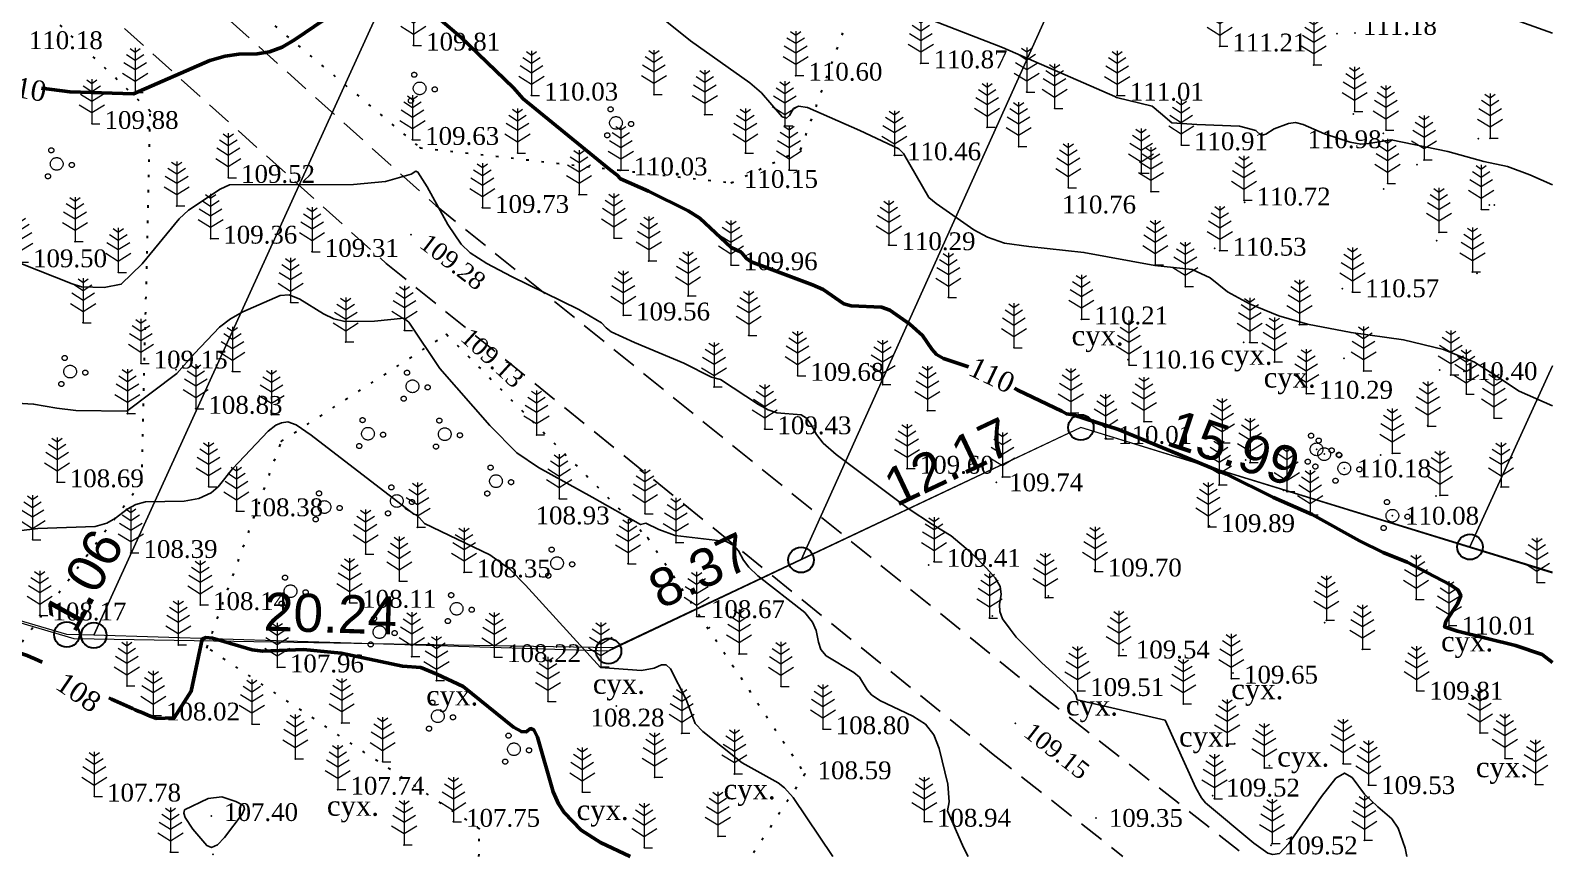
# Model space of a CAD drawing. Header units: millimetres. Extents: x 5405363 to 5405479, y 5524806 to 5524925.
# Drawn here: x 5405419.4 to 5405479.2, y 5524805.7 to 5524838.2 of the extents above; entities that cross this region are included whole.
import ezdxf
from ezdxf.enums import TextEntityAlignment as Align

# ---------------------------------------------------------------- set-up
doc = ezdxf.new("R2010")
doc.units = ezdxf.units.MM
for name, pattern in [('DASHEDX2', [1.5, 1, -0.5]), ('HIDDEN', [0.5, 0, -0.5]), ('суцільна', [50, 50, 0])]:
    doc.linetypes.add(name, pattern=pattern)
for name, color, linetype in [('вис_1_1', 170, 'Continuous'), ('горизонт_1', 12, 'Continuous'), ('горизонтали', 42, 'Continuous'), ('дороги', 7, 'Continuous'), ('Ділянки_Межі', 10, 'Continuous'), ('надписи', 7, 'Continuous'), ('отметки', 7, 'Continuous'), ('промеры', 185, 'Continuous'), ('Растительность', 7, 'Continuous')]:
    doc.layers.add(name, color=color, linetype=linetype)
for name, color, linetype, lineweight in [('Контур', 7, 'HIDDEN', 30), ('ограждение', 7, 'ZABOR', 20), ('ТОЧКИ', 7, 'Continuous', 30), ('усл. знак', 7, 'суцільна', 20)]:
    doc.layers.add(name, color=color, linetype=linetype, lineweight=lineweight)
doc.styles.get("Standard").update_dxf_attribs({"font": 'arial.ttf'})
doc.styles.add('times', font='times.ttf')
doc.linetypes.add('ZABOR', pattern='A,1,-0.1,[132,ltypeshp.shx,S=0.25,R=0,X=-0.1,Y=0],-0.4,1', length=2.5)
doc.linetypes.add('ЗаборДерПр', pattern='A,1,[130,ltypeshp.shx,S=0.25,R=0,X=0,Y=-0.25],1.5', length=2.5)

# ---------------------------------------------------------------- blocks, each defined once
blk = doc.blocks.new('A$C51FE15A3')
at = {"layer": 'Растительность', "color": 94, "lineweight": 0}
for points in [[(-0.343, 1.489), (0, 1.267), (0.343, 1.489)], [(-0.201, 1.726), (0, 1.584), (0.201, 1.726)], [(0, 1.75), (0, 0), (0.319, 0)], [(-0.493, 0.753), (0, 0.444), (0.493, 0.753)], [(-0.447, 1.172), (0, 0.895), (0.447, 1.172)]]:
    blk.add_lwpolyline(points, dxfattribs=at)
blk = doc.blocks.new('A$C72385B22')
at = {"layer": 'усл. знак'}
for centre, radius in [((-0.02, 1.49), 0.25), ((0, 0), 0.625), ((-1.29, -0.64), 0.25), ((1.28, -0.76), 0.25)]:
    blk.add_circle(centre, radius, dxfattribs=at)

msp = doc.modelspace()

# ---------------------------------------------------------------- linework, layer by layer
at = {"layer": 'вис_1_1', "color": 7}
for p in [(5405471.46, 5524838.09, 111.26), (5405471.4, 5524834.9, 111.08), (5405472.57, 5524834.14, 111.01), (5405476.31, 5524833.93, 111.04), (5405473.9, 5524832.91, 110.96), (5405472.59, 5524831.95, 110.89), (5405467.13, 5524831.43, 110.76), (5405476.74, 5524831.32, 110.94), (5405465.95, 5524829.62, 110.57), (5405474.67, 5524829.92, 110.78), (5405476.25, 5524828.64, 110.73), (5405470.96, 5524828.03, 110.6), (5405467.09, 5524825.92, 110.43), (5405462.54, 5524825.25, 110.16), (5405471.03, 5524825.3, 110.44), (5405474.79, 5524824.84, 110.44), (5405475.83, 5524823.89, 110.43), (5405460.29, 5524823.12, 110), (5405476.92, 5524822.95, 110.43), (5405461.68, 5524822.15, 109.97), (5405474.32, 5524822.66, 110.3), (5405469.95, 5524821.72, 110.22), (5405467.16, 5524821.3, 110.05), (5405470.25, 5524821.53, 110.16), (5405471.04, 5524820.97, 110.18), (5405472.47, 5524821.5, 110.21), (5405457.37, 5524820.42, 109.74), (5405468.64, 5524820.11, 110.04), (5405474.64, 5524819.88, 110.18), (5405477.2, 5524820.24, 110.23), (5405469.57, 5524819.24, 110), (5405465.74, 5524818.71, 109.84), (5405472.93, 5524819.11, 110.08), (5405454.71, 5524817.17, 109.49), (5405461.23, 5524816.97, 109.65), (5405478.61, 5524816.49, 110.1), (5405459.41, 5524815.95, 109.55), (5405473.86, 5524815.82, 109.93), (5405457.21, 5524815.17, 109.5), (5405470.27, 5524814.91, 109.82), (5405475.15, 5524814.79, 110.01), (5405462.35, 5524813.85, 109.54), (5405471.75, 5524813.86, 109.84), (5405466.67, 5524812.93, 109.6), (5405473.88, 5524812.23, 109.81), (5405476.37, 5524810.57, 109.72), (5405466.73, 5524810.15, 109.58), (5405468.1, 5524809.29, 109.58), (5405470.99, 5524809.36, 109.5), (5405477.35, 5524809.57, 109.74), (5405471.99, 5524808.52, 109.53), (5405478.55, 5524808.55, 109.76), (5405465.87, 5524808.1, 109.52), (5405461.29, 5524807.23, 109.35), (5405461.29, 5524807.23, 109.35), (5405468.16, 5524806.15, 109.52), (5405471.83, 5524806.35, 109.43)]:
    msp.add_point(p, dxfattribs=at)
at = {"layer": 'горизонт_1', "color": 32}
for points in [[(5405463.485, 5524835.204, 111), (5405463.822, 5524834.94, 111), (5405464.27, 5524834.55, 111), (5405465.24, 5524834.49, 111), (5405466.92, 5524834.43, 111), (5405467.56, 5524834.26, 111), (5405467.78, 5524834.06, 111), (5405467.96, 5524834.11, 111), (5405468.29, 5524834.32, 111), (5405468.85, 5524834.53, 111), (5405469.12, 5524834.57, 111), (5405469.43, 5524834.49, 111), (5405470.26, 5524834.12, 111), (5405471.27, 5524833.8, 111), (5405471.69, 5524833.71, 111), (5405472, 5524833.74, 111), (5405472.88, 5524833.89, 111), (5405475.11, 5524833.43, 111), (5405476.53, 5524833.04, 111), (5405477.46, 5524832.84, 111), (5405478.33, 5524832.51, 111), (5405479.225, 5524832.122, 111)], [(5405463.597, 5524828.952, 110.5), (5405465.06, 5524828.79, 110.5), (5405465.77, 5524828.46, 110.5), (5405466.45, 5524827.91, 110.5), (5405467.31, 5524827.44, 110.5), (5405468.47, 5524826.97, 110.5), (5405469.59, 5524826.64, 110.5), (5405471.31, 5524826.31, 110.5), (5405473.37, 5524826.02, 110.5), (5405474.94, 5524825.65, 110.5), (5405476.16, 5524825.15, 110.5), (5405477.06, 5524824.57, 110.5), (5405477.91, 5524824, 110.5), (5405479.225, 5524823.43, 110.5)], [(5405455.449, 5524807.511, 109), (5405456.08, 5524806.07, 109), (5405456.265, 5524805.711, 109)]]:
    msp.add_polyline3d(points, dxfattribs=at)
at = {"layer": 'горизонтали', "color": 32}
for points in [[(5405472.764, 5524840.094, 111.5), (5405473.8, 5524839.81, 111.5), (5405476.07, 5524839.21, 111.5), (5405479.225, 5524838.086, 111.5)], [(5405444.097, 5524838.782, 110.5), (5405445.347, 5524837.782, 110.5), (5405447.677, 5524836.122, 110.5), (5405448.137, 5524835.732, 110.5), (5405448.957, 5524834.792, 110.5), (5405449.117, 5524834.742, 110.5), (5405449.237, 5524834.842, 110.5), (5405449.397, 5524835.112, 110.5), (5405449.587, 5524835.212, 110.5), (5405449.947, 5524835.152, 110.5), (5405451.997, 5524834.252, 110.5), (5405453.537, 5524833.532, 110.5), (5405453.717, 5524833.352, 110.5), (5405454.717, 5524831.622, 110.5), (5405454.997, 5524831.382, 110.5), (5405456.477, 5524830.352, 110.5), (5405457.017, 5524830.062, 110.5), (5405457.687, 5524829.822, 110.5), (5405458.647, 5524829.692, 110.5), (5405460.807, 5524829.462, 110.5), (5405463.597, 5524828.952, 110.5)], [(5405454.707, 5524838.642, 111), (5405457.607, 5524837.522, 111), (5405462.027, 5524835.592, 111), (5405462.087, 5524835.552, 111), (5405463.485, 5524835.204, 111)], [(5405419.027, 5524829.022, 109.5), (5405421.047, 5524828.222, 109.5), (5405421.417, 5524828.112, 109.5), (5405422.307, 5524828.082, 109.5), (5405422.977, 5524828.212, 109.5), (5405423.807, 5524829.012, 109.5), (5405425.257, 5524830.782, 109.5), (5405425.617, 5524831.122, 109.5), (5405426.867, 5524831.942, 109.5), (5405427.227, 5524832.112, 109.5), (5405432.107, 5524832.132, 109.5), (5405433.357, 5524832.252, 109.5), (5405434.377, 5524832.532, 109.5), (5405434.557, 5524832.652, 109.5), (5405434.637, 5524832.612, 109.5), (5405434.997, 5524832.042, 109.5), (5405435.817, 5524830.552, 109.5), (5405436.337, 5524829.782, 109.5), (5405436.687, 5524829.442, 109.5), (5405437.347, 5524829.022, 109.5), (5405438.317, 5524828.512, 109.5), (5405440.957, 5524827.222, 109.5), (5405441.857, 5524826.692, 109.5), (5405442.037, 5524826.492, 109.5), (5405442.237, 5524826.342, 109.5), (5405443.147, 5524825.922, 109.5), (5405445.087, 5524825.102, 109.5), (5405446.177, 5524824.552, 109.5), (5405446.527, 5524824.462, 109.5), (5405448.017, 5524823.482, 109.5), (5405448.407, 5524823.272, 109.5), (5405448.737, 5524823.152, 109.5), (5405449.697, 5524823.072, 109.5), (5405449.907, 5524822.942, 109.5), (5405450.077, 5524822.712, 109.5), (5405450.297, 5524822.302, 109.5), (5405450.567, 5524821.962, 109.5), (5405451.067, 5524821.512, 109.5), (5405453.897, 5524819.392, 109.5), (5405454.857, 5524818.762, 109.5), (5405455.597, 5524818.322, 109.5), (5405456.347, 5524817.672, 109.5), (5405456.987, 5524817.052, 109.5), (5405457.327, 5524816.662, 109.5), (5405457.517, 5524816.322, 109.5), (5405457.557, 5524816.022, 109.5), (5405457.497, 5524815.622, 109.5), (5405457.507, 5524815.342, 109.5), (5405457.607, 5524815.062, 109.5), (5405457.912, 5524814.656, 109.5)], [(5405455.449, 5524807.511, 109), (5405455.449, 5524807.511, 109), (5405455.507, 5524807.862, 109), (5405455.457, 5524808.552, 109), (5405455.127, 5524809.962, 109), (5405454.917, 5524810.502, 109), (5405454.577, 5524810.922, 109), (5405454.087, 5524811.232, 109), (5405452.787, 5524811.852, 109), (5405452.457, 5524812.072, 109), (5405452.287, 5524812.272, 109), (5405451.987, 5524812.762, 109), (5405451.767, 5524812.952, 109), (5405450.677, 5524813.602, 109), (5405450.477, 5524813.852, 109), (5405450.377, 5524814.142, 109), (5405450.287, 5524814.602, 109), (5405450.147, 5524814.932, 109), (5405449.837, 5524815.302, 109), (5405447.997, 5524816.752, 109), (5405447.647, 5524817.082, 109), (5405447.437, 5524817.362, 109), (5405447.237, 5524817.732, 109), (5405447.047, 5524817.942, 109), (5405446.747, 5524818.092, 109), (5405444.747, 5524818.332, 109), (5405444.107, 5524818.572, 109), (5405443.597, 5524818.812, 109), (5405443.387, 5524818.762, 109), (5405441.487, 5524819.842, 109), (5405439.377, 5524821.002, 109), (5405438.527, 5524821.582, 109), (5405437.457, 5524822.662, 109), (5405435.497, 5524824.902, 109), (5405434.277, 5524826.722, 109), (5405434.087, 5524826.872, 109), (5405432.937, 5524826.752, 109), (5405431.767, 5524826.742, 109), (5405431.337, 5524826.852, 109), (5405430.927, 5524827.052, 109), (5405429.997, 5524827.622, 109), (5405429.577, 5524827.792, 109), (5405429.227, 5524827.772, 109), (5405427.757, 5524827.122, 109), (5405427.277, 5524826.852, 109), (5405426.837, 5524826.522, 109), (5405425.857, 5524825.482, 109), (5405425.167, 5524824.702, 109), (5405423.197, 5524823.222, 109), (5405421.197, 5524823.252, 109), (5405420.447, 5524823.342, 109), (5405419.537, 5524823.502, 109), (5405415.387, 5524823.742, 109)], [(5405418.307, 5524818.432, 108.5), (5405419.697, 5524818.612, 108.5), (5405421.957, 5524818.692, 108.5), (5405422.407, 5524818.812, 108.5), (5405422.757, 5524819.012, 108.5), (5405423.217, 5524819.362, 108.5), (5405423.547, 5524819.552, 108.5), (5405423.927, 5524819.662, 108.5), (5405425.447, 5524819.682, 108.5), (5405426.027, 5524819.792, 108.5), (5405426.517, 5524820.012, 108.5), (5405426.787, 5524820.252, 108.5), (5405427.357, 5524820.952, 108.5), (5405428.757, 5524822.432, 108.5), (5405429.057, 5524822.672, 108.5), (5405429.277, 5524822.762, 108.5), (5405429.527, 5524822.802, 108.5), (5405429.847, 5524822.682, 108.5), (5405430.447, 5524822.282, 108.5), (5405434.477, 5524819.172, 108.5), (5405434.597, 5524819.142, 108.5), (5405434.897, 5524818.802, 108.5), (5405437.457, 5524817.572, 108.5), (5405438.247, 5524817.012, 108.5), (5405438.867, 5524816.382, 108.5), (5405441.817, 5524813.142, 108.5), (5405443.417, 5524813.032, 108.5), (5405443.927, 5524813.122, 108.5), (5405444.207, 5524813.242, 108.5), (5405444.387, 5524813.242, 108.5), (5405444.567, 5524813.092, 108.5), (5405445.177, 5524811.892, 108.5), (5405445.527, 5524810.942, 108.5), (5405445.827, 5524810.622, 108.5), (5405447.377, 5524809.402, 108.5), (5405448.797, 5524808.612, 108.5), (5405449.047, 5524808.412, 108.5), (5405449.377, 5524808.032, 108.5), (5405450.941, 5524805.711, 108.5)], [(5405457.912, 5524814.656, 109.5), (5405458.147, 5524814.342, 109.5), (5405459.157, 5524813.332, 109.5), (5405460.407, 5524812.192, 109.5), (5405460.497, 5524812.072, 109.5), (5405460.547, 5524811.872, 109.5), (5405463.997, 5524811.072, 109.5), (5405465.207, 5524808.412, 109.5), (5405465.427, 5524808.022, 109.5), (5405465.587, 5524807.822, 109.5), (5405465.587, 5524807.822, 109.5), (5405465.587, 5524807.822, 109.5)], [(5405465.587, 5524807.822, 109.5), (5405467.48, 5524806.24, 109.5), (5405468.03, 5524805.85, 109.5), (5405468.23, 5524805.79, 109.5), (5405468.49, 5524805.83, 109.5), (5405468.86, 5524806.22, 109.5), (5405470.15, 5524808.07, 109.5), (5405470.71, 5524808.79, 109.5), (5405471.05, 5524808.99, 109.5), (5405471.35, 5524808.82, 109.5), (5405471.84, 5524808.17, 109.5), (5405472.36, 5524807.67, 109.5), (5405472.91, 5524807.19, 109.5), (5405473.16, 5524806.83, 109.5), (5405473.43, 5524806.04, 109.5), (5405473.503, 5524805.711, 109.5)]]:
    msp.add_polyline3d(points, dxfattribs=at)
at = {"layer": 'горизонтали', "color": 32, "lineweight": 50}
for points in [[(5405434.767, 5524839.252, 110), (5405436.317, 5524837.932, 110), (5405438.387, 5524835.932, 110), (5405438.777, 5524835.492, 110), (5405442.187, 5524832.712, 110), (5405442.467, 5524832.492, 110), (5405442.597, 5524832.352, 110), (5405443.697, 5524831.872, 110), (5405445.257, 5524831.102, 110), (5405445.717, 5524830.802, 110), (5405446.947, 5524829.652, 110), (5405447.337, 5524829.472, 110), (5405447.547, 5524829.222, 110), (5405447.727, 5524829.092, 110), (5405450.147, 5524828.192, 110), (5405450.567, 5524828.002, 110), (5405451.377, 5524827.442, 110), (5405451.657, 5524827.362, 110), (5405452.857, 5524827.312, 110), (5405453.187, 5524827.192, 110), (5405453.967, 5524826.642, 110), (5405454.467, 5524826.192, 110), (5405454.837, 5524825.652, 110), (5405455.017, 5524825.452, 110), (5405455.287, 5524825.292, 110), (5405456.271, 5524824.968, 110)], [(5405419.847, 5524835.922, 110), (5405420.957, 5524835.772, 110), (5405423.467, 5524835.692, 110), (5405426.457, 5524837.002, 110), (5405427.067, 5524837.182, 110), (5405427.597, 5524837.252, 110), (5405428.317, 5524837.272, 110), (5405428.807, 5524837.352, 110), (5405429.297, 5524837.532, 110), (5405429.787, 5524837.812, 110), (5405430.967, 5524838.612, 110)], [(5405458.082, 5524824.125, 110), (5405458.217, 5524824.052, 110), (5405459.947, 5524823.222, 110), (5405460.127, 5524823.111, 110)], [(5405460.127, 5524823.111, 110), (5405460.39, 5524823.07, 110), (5405462.17, 5524822.5, 110), (5405466.41, 5524820.75, 110), (5405468.26, 5524819.82, 110), (5405469.78, 5524819.16, 110), (5405471.64, 5524818.12, 110), (5405472.57, 5524817.66, 110), (5405473.51, 5524817.28, 110), (5405474.59, 5524816.72, 110), (5405475.21, 5524816.39, 110), (5405475.52, 5524816.18, 110), (5405475.62, 5524815.96, 110), (5405475.49, 5524815.64, 110), (5405475.03, 5524814.95, 110), (5405474.98, 5524814.74, 110), (5405475.49, 5524814.57, 110), (5405477.77, 5524814.01, 110), (5405478.82, 5524813.65, 110), (5405479.225, 5524813.343, 110)], [(5405424.351, 5524811.141, 108), (5405425.055, 5524811.159, 108), (5405425.728, 5524812.213, 108), (5405426.157, 5524814.262, 108), (5405426.297, 5524814.322, 108), (5405426.567, 5524814.292, 108), (5405428.127, 5524813.842, 108), (5405428.537, 5524813.782, 108), (5405430.137, 5524813.852, 108), (5405431.617, 5524813.702, 108), (5405434.037, 5524813.202, 108), (5405434.747, 5524813.142, 108), (5405435.377, 5524812.882, 108), (5405436.417, 5524812.402, 108), (5405438.397, 5524810.792, 108), (5405438.707, 5524810.622, 108), (5405438.887, 5524810.612, 108), (5405439.067, 5524810.742, 108), (5405439.187, 5524810.692, 108), (5405439.337, 5524810.402, 108), (5405439.947, 5524808.262, 108), (5405440.157, 5524807.782, 108), (5405440.387, 5524807.442, 108), (5405441.047, 5524806.752, 108), (5405441.817, 5524806.262, 108), (5405442.972, 5524805.711, 108)]]:
    msp.add_polyline3d(points, dxfattribs=at)
at = {"layer": 'горизонтали', "color": 32}
msp.add_polyline3d([(5405426.397, 5524807.992, 107.5), (5405426.927, 5524808.062, 107.5), (5405427.487, 5524807.882, 107.5), (5405427.777, 5524807.712, 107.5), (5405427.817, 5524807.592, 107.5), (5405427.727, 5524807.372, 107.5), (5405427.037, 5524806.462, 107.5), (5405426.757, 5524806.172, 107.5), (5405426.527, 5524806.072, 107.5), (5405426.337, 5524806.152, 107.5), (5405425.787, 5524806.792, 107.5), (5405425.497, 5524807.242, 107.5), (5405425.437, 5524807.412, 107.5), (5405425.467, 5524807.542, 107.5), (5405426.397, 5524807.992, 107.5)], close=True, dxfattribs=at)
at = {"layer": 'горизонтали', "color": 32, "lineweight": 50}
msp.add_open_spline([(5405410.913, 5524815.286), (5405412.322, 5524814.766), (5405414.822, 5524813.844), (5405418.027, 5524814.141), (5405419.481, 5524813.543), (5405419.874, 5524813.35)], degree=3, knots=[0, 0, 0, 0, 4.464504, 7.924163, 9.237281, 9.237281, 9.237281, 9.237281], dxfattribs=at)
msp.add_open_spline([(5405422.485, 5524811.949), (5405423.101, 5524811.657), (5405423.727, 5524811.397), (5405424.354, 5524811.138)], degree=3, dxfattribs=at)
at = {"layer": 'дороги', "color": 7, "linetype": 'DASHEDX2', "elevation": 111.172}
for points in [[(5405383.804, 5524874.666), (5405402.423, 5524859.231), (5405416.105, 5524848.587), (5405435.343, 5524831.304), (5405459.049, 5524812.123), (5405467.191, 5524805.711)], [(5405381.89, 5524872.356), (5405400.545, 5524856.891), (5405414.179, 5524846.285), (5405433.395, 5524829.02), (5405457.177, 5524809.779), (5405462.342, 5524805.711)]]:
    msp.add_lwpolyline(points, dxfattribs=at)
at = {"layer": 'Ділянки_Межі', "lineweight": 0}
for points in [[(5405398.65, 5524820.978), (5405426.773, 5524883.037), (5405448.794, 5524873.396), (5405421.901, 5524814.408), (5405420.84, 5524814.44)], [(5405421.901, 5524814.408), (5405448.794, 5524873.396), (5405470.648, 5524863.828), (5405449.693, 5524817.372), (5405442.13, 5524813.79)]]:
    msp.add_lwpolyline(points, close=True, dxfattribs=at)
for points in [[(5405449.693, 5524817.372), (5405470.648, 5524863.828), (5405479.225, 5524860.073)], [(5405479.225, 5524825.003), (5405475.979, 5524817.883), (5405460.69, 5524822.58), (5405449.693, 5524817.372)], [(5405475.979, 5524817.883), (5405479.225, 5524825.003)], [(5405479.225, 5524816.886), (5405475.979, 5524817.883)]]:
    msp.add_lwpolyline(points, dxfattribs=at)
at = {"layer": 'Контур', "color": 7, "linetype": 'HIDDEN'}
for points, elevation in [([(5405413.902, 5524869.315), (5405413.659, 5524857.43), (5405424.125, 5524847.693), (5405422.583, 5524843.766), (5405434.72, 5524833.576), (5405446.951, 5524832.197), (5405449.673, 5524833.49)], 111.426), ([(5405417.998, 5524812.717), (5405423.786, 5524820.419), (5405424.121, 5524835.004), (5405408.573, 5524849.882), (5405402.276, 5524840.925), (5405409.749, 5524834.287), (5405402.862, 5524827.195), (5405396.074, 5524821.79)], 107.865), ([(5405449.673, 5524833.49), (5405451.778, 5524839.318)], 110.314), ([(5405437.054, 5524806.806), (5405437.054, 5524806.806), (5405426.345, 5524813.922), (5405429.276, 5524822.039), (5405435.758, 5524826.244), (5405443.67, 5524818.244), (5405449.843, 5524808.951)], 107.598), ([(5405449.843, 5524808.951), (5405447.727, 5524805.711)], 107.598), ([(5405449.843, 5524808.951), (5405449.843, 5524808.951), (5405449.843, 5524808.951)], 108.588), ([(5405437.036, 5524805.711), (5405437.054, 5524806.806)], 107.598)]:
    msp.add_lwpolyline(points, dxfattribs=dict(at, elevation=elevation))
at = {"layer": 'ограждение', "color": 7, "linetype": 'ЗаборДерПр', "elevation": 107.24}
msp.add_lwpolyline([(5405479.225, 5524816.847), (5405460.69, 5524822.58), (5405442.321, 5524813.921), (5405421.126, 5524814.275), (5405398.618, 5524820.908), (5405395.605, 5524821.796), (5405376.96, 5524838.77), (5405397.231, 5524876.754), (5405411.407, 5524903.317), (5405417.815, 5524915.325), (5405423.158, 5524925.33)], dxfattribs=at)
at = {"layer": 'отметки', "color": 7}
for p in [(5405470.76, 5524838.054, 111.175), (5405434.46, 5524837.597, 109.811), (5405466.145, 5524837.563, 111.211), (5405454.4, 5524836.899, 110.866), (5405469.839, 5524836.832, 111.085), (5405449.483, 5524836.414, 110.604), (5405423.526, 5524835.752, 110.008), (5405439.099, 5524835.632, 110.032), (5405443.912, 5524835.668, 110.27), (5405458.563, 5524835.761, 110.893), (5405462.114, 5524835.63, 111.006), (5405424.121, 5524835.004, 109.789), (5405445.912, 5524834.881, 110.331), (5405459.657, 5524835.122, 110.88), (5405471.447, 5524835.001, 111.044), (5405421.824, 5524834.516, 109.88), (5405449.054, 5524834.442, 110.492), (5405457.005, 5524834.379, 110.82), (5405472.674, 5524834.272, 110.977), (5405434.423, 5524833.889, 109.625), (5405434.72, 5524833.576, 109.572), (5405458.243, 5524833.623, 110.831), (5405464.633, 5524833.678, 110.913), (5405476.77, 5524833.952, 110.968), (5405438.552, 5524833.366, 109.832), (5405447.505, 5524833.366, 110.209), (5405449.673, 5524833.49, 110.314), (5405453.36, 5524833.283, 110.465), (5405474.175, 5524833.096, 110.945), (5405427.187, 5524832.395, 109.52), (5405442.611, 5524832.69, 110.026), (5405449.22, 5524832.695, 110.211), (5405463.056, 5524832.581, 110.685), (5405440.968, 5524831.735, 109.816), (5405446.951, 5524832.197, 110.155), (5405460.195, 5524832.001, 110.764), (5405463.444, 5524831.852, 110.678), (5405472.74, 5524832.175, 110.754), (5405425.158, 5524831.288, 109.535), (5405437.17, 5524831.215, 109.729), (5405467.095, 5524831.509, 110.722), (5405476.42, 5524831.152, 110.761), (5405476.94, 5524831.329, 110.775), (5405426.49, 5524830.008, 109.361), (5405434.369, 5524830.162, 109.284), (5405442.339, 5524830.023, 109.828), (5405474.758, 5524830.252, 110.769), (5405421.162, 5524829.889, 109.663), (5405430.478, 5524829.487, 109.314), (5405453.141, 5524829.751, 110.286), (5405466.149, 5524829.534, 110.533), (5405443.711, 5524829.127, 109.773), (5405446.938, 5524828.963, 109.961), (5405463.615, 5524828.975, 110.502), (5405422.864, 5524828.677, 109.554), (5405476.078, 5524828.693, 110.69), (5405445.251, 5524827.748, 109.81), (5405455.482, 5524827.695, 110.255), (5405464.794, 5524828.119, 110.514), (5405471.363, 5524827.899, 110.566), (5405429.632, 5524827.497, 108.947), (5405442.709, 5524826.988, 109.565), (5405421.481, 5524826.694, 109.375), (5405434.109, 5524826.396, 108.955), (5405460.709, 5524826.833, 110.21), (5405469.28, 5524826.627, 110.403), (5405431.8, 5524825.94, 108.916), (5405435.758, 5524826.244, 109.125), (5405447.636, 5524826.198, 109.681), (5405467.326, 5524825.923, 110.409), (5405458.057, 5524825.711, 110.126), (5405468.296, 5524825.155, 110.4), (5405423.753, 5524825.098, 109.151), (5405425.136, 5524824.851, 109.015), (5405427.348, 5524824.784, 108.779), (5405449.558, 5524824.613, 109.678), (5405462.575, 5524825.034, 110.185), (5405471.799, 5524824.805, 110.303), (5405475.226, 5524824.644, 110.396), (5405475.75, 5524824.788, 110.399), (5405446.273, 5524824.173, 109.465), (5405452.896, 5524824.264, 109.631), (5405469.547, 5524823.91, 110.295), (5405423.221, 5524823.126, 108.991), (5405425.906, 5524823.316, 108.834), (5405428.882, 5524823.087, 108.553), (5405454.658, 5524823.245, 109.776), (5405460.294, 5524823.154, 110.007), (5405463.168, 5524822.811, 110.201), (5405439.298, 5524822.285, 109.123), (5405448.266, 5524822.515, 109.431), (5405474.33, 5524822.63, 110.212), (5405429.276, 5524822.039, 108.395), (5405461.653, 5524822.136, 110.007), (5405466.237, 5524821.971, 110.082), (5405472.928, 5524821.569, 110.232), (5405453.857, 5524820.962, 109.602), (5405467.339, 5524821.199, 110.106), (5405420.458, 5524820.43, 108.693), (5405423.786, 5524820.419, 108.538), (5405457.606, 5524820.637, 109.706), (5405426.412, 5524820.246, 108.533), (5405440.188, 5524819.776, 108.928), (5405466.118, 5524820.32, 110.106), (5405468.784, 5524820.056, 110.016), (5405474.801, 5524819.912, 110.19), (5405427.504, 5524819.291, 108.378), (5405443.56, 5524819.19, 109.043), (5405434.62, 5524818.66, 108.469), (5405465.697, 5524818.667, 109.894), (5405469.699, 5524819.146, 110.037), (5405419.494, 5524818.165, 108.451), (5405443.67, 5524818.244, 108.925), (5405444.773, 5524818.057, 108.978), (5405423.355, 5524817.651, 108.389), (5405432.582, 5524817.6, 108.248), (5405436.45, 5524816.889, 108.352), (5405442.893, 5524817.219, 108.86), (5405454.919, 5524817.301, 109.413), (5405461.247, 5524816.923, 109.695), (5405433.903, 5524816.539, 108.27), (5405426.086, 5524815.601, 108.138), (5405431.949, 5524815.691, 108.108), (5405459.291, 5524815.891, 109.554), (5405419.775, 5524815.194, 108.167), (5405445.591, 5524815.153, 108.839), (5405457.098, 5524815.085, 109.49), (5405470.337, 5524815.003, 109.891), (5405446.088, 5524814.712, 108.669), (5405425.22, 5524814.03, 108.107), (5405426.345, 5524813.922, 107.942), (5405434.398, 5524813.57, 108.025), (5405437.639, 5524813.554, 108.216), (5405447.257, 5524813.676, 108.741), (5405462.179, 5524813.615, 109.481), (5405429.109, 5524813.152, 107.957), (5405435.366, 5524812.629, 107.969), (5405441.828, 5524813.168, 108.505), (5405466.6, 5524812.711, 109.65), (5405423.2, 5524812.417, 108.074), (5405448.902, 5524812.399, 108.856), (5405460.558, 5524812.224, 109.514), (5405439.749, 5524811.807, 108.095), (5405442.435, 5524811.634, 108.285), (5405464.715, 5524811.713, 109.533), (5405424.238, 5524811.261, 108.015), (5405428.112, 5524810.916, 107.856), (5405431.642, 5524810.965, 107.852), (5405458.113, 5524810.951, 109.145), (5405445.002, 5524810.556, 108.44), (5405450.555, 5524810.721, 108.801), (5405466.437, 5524810.141, 109.539), (5405429.819, 5524809.55, 107.76), (5405433.251, 5524809.44, 107.722), (5405467.897, 5524809.196, 109.569), (5405443.939, 5524808.831, 108.324), (5405447.076, 5524808.962, 108.446), (5405449.843, 5524808.951, 108.588), (5405421.921, 5524808.074, 107.781), (5405431.487, 5524808.345, 107.743), (5405441.096, 5524808.245, 108.149), (5405465.94, 5524807.981, 109.519), (5405426.519, 5524807.31, 107.402), (5405436.031, 5524807.082, 107.753), (5405437.054, 5524806.806, 107.589), (5405454.534, 5524807.085, 108.942), (5405434.096, 5524806.17, 107.613), (5405443.531, 5524806.056, 108.06), (5405446.424, 5524806.512, 108.171), (5405468.202, 5524806.221, 109.494), (5405424.914, 5524805.889, 107.632), (5405426.588, 5524805.793, 107.506)]:
    msp.add_point(p, dxfattribs=at)
at = {"layer": 'ТОЧКИ'}
for centre in [(5405460.69, 5524822.58), (5405475.979, 5524817.883), (5405449.693, 5524817.372, 107.24), (5405420.84, 5524814.44), (5405421.901, 5524814.408), (5405442.13, 5524813.79)]:
    msp.add_circle(centre, 0.5, dxfattribs=at)

# ---------------------------------------------------------------- block references
at = {"layer": 'Растительность', "color": 7}
for p in [(5405434.46, 5524837.597, 109.811), (5405466.145, 5524837.563, 111.211), (5405454.4, 5524836.899, 110.866), (5405469.839, 5524836.832, 111.085), (5405449.483, 5524836.414, 110.604), (5405423.526, 5524835.752, 110.008), (5405439.099, 5524835.632, 110.032), (5405443.912, 5524835.668, 110.27), (5405458.563, 5524835.761, 110.893), (5405462.114, 5524835.63, 111.006), (5405445.912, 5524834.881, 110.331), (5405459.657, 5524835.122, 110.88), (5405471.447, 5524835.001, 111.044), (5405421.824, 5524834.516, 109.88), (5405449.054, 5524834.442, 110.492), (5405457.005, 5524834.379, 110.82), (5405472.674, 5524834.272, 110.977), (5405434.423, 5524833.889, 109.625), (5405458.243, 5524833.623, 110.831), (5405464.633, 5524833.678, 110.913), (5405476.77, 5524833.952, 110.968), (5405438.552, 5524833.366, 109.832), (5405447.505, 5524833.366, 110.209), (5405453.36, 5524833.283, 110.465), (5405474.175, 5524833.096, 110.945), (5405427.187, 5524832.395, 109.52), (5405442.611, 5524832.69, 110.026), (5405449.22, 5524832.695, 110.211), (5405463.056, 5524832.581, 110.685), (5405460.195, 5524832.001, 110.764), (5405463.444, 5524831.852, 110.678), (5405472.74, 5524832.175, 110.754), (5405425.158, 5524831.288, 109.535), (5405437.17, 5524831.215, 109.729), (5405440.968, 5524831.735, 109.816), (5405467.095, 5524831.509, 110.722), (5405476.42, 5524831.152, 110.761), (5405426.49, 5524830.008, 109.361), (5405442.339, 5524830.023, 109.828), (5405474.758, 5524830.252, 110.769), (5405421.162, 5524829.889, 109.663), (5405430.478, 5524829.487, 109.314), (5405453.141, 5524829.751, 110.286), (5405466.149, 5524829.534, 110.533), (5405419.012, 5524829.078, 109.504), (5405443.711, 5524829.127, 109.773), (5405446.938, 5524828.963, 109.961), (5405463.615, 5524828.975, 110.502), (5405422.864, 5524828.677, 109.554), (5405476.078, 5524828.693, 110.69), (5405445.251, 5524827.748, 109.81), (5405455.482, 5524827.695, 110.255), (5405464.794, 5524828.119, 110.514), (5405471.363, 5524827.899, 110.566), (5405429.632, 5524827.497, 108.947), (5405442.709, 5524826.988, 109.565), (5405421.481, 5524826.694, 109.375), (5405434.109, 5524826.396, 108.955), (5405460.709, 5524826.833, 110.21), (5405469.28, 5524826.627, 110.403), (5405431.8, 5524825.94, 108.916), (5405447.636, 5524826.198, 109.681), (5405467.326, 5524825.923, 110.409), (5405458.057, 5524825.711, 110.126), (5405423.753, 5524825.098, 109.151), (5405427.348, 5524824.784, 108.779), (5405449.558, 5524824.613, 109.678), (5405462.575, 5524825.034, 110.185), (5405468.296, 5524825.155, 110.4), (5405471.799, 5524824.805, 110.303), (5405475.226, 5524824.644, 110.396), (5405446.273, 5524824.173, 109.465), (5405452.896, 5524824.264, 109.631), (5405469.547, 5524823.91, 110.295), (5405475.83, 5524823.89, 109.43), (5405423.221, 5524823.126, 108.991), (5405425.906, 5524823.316, 108.834), (5405428.882, 5524823.087, 108.553), (5405454.658, 5524823.245, 109.776), (5405460.294, 5524823.154, 110.007), (5405463.168, 5524822.811, 110.201), (5405476.92, 5524822.95, 109.43), (5405439.298, 5524822.285, 109.123), (5405448.266, 5524822.515, 109.431), (5405474.33, 5524822.63, 110.212), (5405461.653, 5524822.136, 110.007), (5405466.237, 5524821.971, 110.082), (5405467.339, 5524821.199, 110.106), (5405472.928, 5524821.569, 110.232), (5405420.458, 5524820.43, 108.693), (5405453.857, 5524820.962, 109.602), (5405457.606, 5524820.637, 109.706), (5405426.412, 5524820.246, 108.533), (5405466.118, 5524820.32, 110.106), (5405468.784, 5524820.056, 110.016), (5405474.801, 5524819.912, 110.19), (5405477.2, 5524820.24, 109.23), (5405427.504, 5524819.291, 108.378), (5405440.188, 5524819.776, 108.928), (5405434.62, 5524818.66, 108.469), (5405443.56, 5524819.19, 109.043), (5405465.697, 5524818.667, 109.894), (5405469.699, 5524819.146, 110.037), (5405419.494, 5524818.165, 108.451), (5405444.773, 5524818.057, 108.978), (5405423.355, 5524817.651, 108.389), (5405432.582, 5524817.6, 108.248), (5405436.45, 5524816.889, 108.352), (5405442.893, 5524817.219, 108.86), (5405454.919, 5524817.301, 109.413), (5405461.247, 5524816.923, 109.695), (5405433.903, 5524816.539, 108.27), (5405478.61, 5524816.49, 109.1), (5405431.949, 5524815.691, 108.108), (5405459.291, 5524815.891, 109.554), (5405473.86, 5524815.82, 108.93), (5405419.775, 5524815.194, 108.167), (5405426.086, 5524815.601, 108.138), (5405445.591, 5524815.153, 108.839), (5405457.098, 5524815.085, 109.49), (5405470.337, 5524815.003, 109.891), (5405475.15, 5524814.79, 109.01), (5405425.22, 5524814.03, 108.107), (5405471.75, 5524813.86, 108.84), (5405434.398, 5524813.57, 108.025), (5405437.639, 5524813.554, 108.216), (5405447.257, 5524813.676, 108.741), (5405462.179, 5524813.615, 109.481), (5405429.109, 5524813.152, 107.957), (5405435.366, 5524812.629, 107.969), (5405441.828, 5524813.168, 108.505), (5405466.6, 5524812.711, 109.65), (5405423.2, 5524812.417, 108.074), (5405448.902, 5524812.399, 108.856), (5405460.558, 5524812.224, 109.514), (5405473.88, 5524812.23, 108.81), (5405439.749, 5524811.807, 108.095), (5405464.715, 5524811.713, 109.533), (5405424.238, 5524811.261, 108.015), (5405428.112, 5524810.916, 107.856), (5405431.642, 5524810.965, 107.852), (5405445.002, 5524810.556, 108.44), (5405450.555, 5524810.721, 108.801), (5405476.37, 5524810.57, 108.72), (5405466.437, 5524810.141, 109.539), (5405429.819, 5524809.55, 107.76), (5405433.251, 5524809.44, 107.722), (5405467.897, 5524809.196, 109.569), (5405470.99, 5524809.36, 108.5), (5405477.35, 5524809.57, 108.74), (5405443.939, 5524808.831, 108.324), (5405447.076, 5524808.962, 108.446), (5405471.99, 5524808.52, 108.53), (5405478.55, 5524808.55, 108.76), (5405421.921, 5524808.074, 107.781), (5405431.487, 5524808.345, 107.743), (5405441.096, 5524808.245, 108.149), (5405465.94, 5524807.981, 109.519), (5405436.031, 5524807.082, 107.753), (5405454.534, 5524807.085, 108.942), (5405434.096, 5524806.17, 107.613), (5405443.531, 5524806.056, 108.06), (5405446.424, 5524806.512, 108.171), (5405468.202, 5524806.221, 109.494), (5405471.83, 5524806.35, 108.43), (5405424.914, 5524805.889, 107.632)]:
    msp.add_blockref('A$C51FE15A3', p, dxfattribs=at)
at = {"layer": 'усл. знак', "color": 7, "linetype": 'суцільна', "lineweight": 13, "xscale": 0.3999999998750298, "yscale": 0.3999999998750298, "zscale": 0.3999999998750298, "rotation": 265.3647753868261}
for p in [(5405434.705, 5524835.909), (5405442.421, 5524834.552), (5405420.442, 5524832.94), (5405420.97, 5524824.775), (5405434.424, 5524824.197), (5405432.675, 5524822.333), (5405435.692, 5524822.315), (5405469.95, 5524821.72, 109.22), (5405470.25, 5524821.53, 109.16), (5405471.04, 5524820.97, 109.18), (5405437.705, 5524820.469), (5405430.965, 5524819.452), (5405433.807, 5524819.689, 108.5), (5405472.93, 5524819.11, 109.08), (5405440.105, 5524817.243), (5405429.63, 5524816.141), (5405436.158, 5524815.453), (5405433.126, 5524814.535), (5405435.419, 5524811.228), (5405438.411, 5524809.93)]:
    msp.add_blockref('A$C72385B22', p, dxfattribs=at)

# ---------------------------------------------------------------- texts
at = {"layer": 'вис_1_1', "color": 7, "style": 'times'}
for s, p in [('110.16', (5405463.04, 5524825.25, 110.16)), ('110.18', (5405471.54, 5524820.97, 110.18)), ('109.74', (5405457.87, 5524820.42, 109.74)), ('110.08', (5405473.43, 5524819.11, 110.08)), ('110.01', (5405475.65, 5524814.79, 110.01)), ('109.54', (5405462.85, 5524813.85, 109.54)), ('109.81', (5405474.38, 5524812.23, 109.81)), ('109.52', (5405466.39, 5524808.422, 109.52)), ('109.53', (5405472.49, 5524808.52, 109.53)), ('109.35', (5405461.79, 5524807.23, 109.35)), ('109.35', (5405461.79, 5524807.23, 109.35)), ('109.52', (5405468.66, 5524806.15, 109.52))]:
    msp.add_text(s, height=0.7, dxfattribs=at).set_placement(p, align=Align.MIDDLE_LEFT)
at = {"layer": 'горизонтали', "color": 32, "lineweight": 50, "style": 'times'}
for s, rotation, p in [('110', 350.05133, (5405418.308, 5524836.476, 181.067)), ('110', 334.42311, (5405456.548, 5524825.395, 110)), ('108', 325.68368, (5405420.781, 5524813.012, 181.067))]:
    msp.add_text(s, height=0.8, rotation=rotation, dxfattribs=at).set_placement(p, align=Align.TOP_LEFT)
at = {"layer": 'надписи', "color": 7, "style": 'times'}
for p in [(5405460.323, 5524826.602, 111.861), (5405466.174, 5524825.842, 111.861), (5405467.873, 5524824.947, 111.861), (5405474.842, 5524814.575, 111.861), (5405441.511, 5524812.908, 111.861), (5405434.96, 5524812.45, 111.861), (5405466.597, 5524812.697, 111.861), (5405460.1, 5524812.055, 111.861), (5405464.546, 5524810.834, 111.861), (5405468.404, 5524810.048, 111.861), (5405476.21, 5524809.629, 111.861), (5405446.649, 5524808.762, 111.861), (5405431.06, 5524808.114, 111.861), (5405440.871, 5524807.948, 111.861)]:
    msp.add_text('сух.', height=0.8, dxfattribs=at).set_placement(p, align=Align.TOP_LEFT)
at = {"layer": 'отметки', "color": 7, "style": 'times'}
for s, p in [('111.18', (5405471.772, 5524838.711, 111.175)), ('110.18', (5405419.348, 5524838.153, 110.179)), ('109.81', (5405434.96, 5524838.097, 109.811)), ('111.21', (5405466.645, 5524838.063, 111.211)), ('110.87', (5405454.9, 5524837.399, 110.866)), ('110.60', (5405449.983, 5524836.914, 110.604)), ('110.03', (5405439.599, 5524836.132, 110.032)), ('111.01', (5405462.614, 5524836.13, 111.006)), ('109.88', (5405422.324, 5524835.016, 109.88)), ('109.63', (5405434.923, 5524834.389, 109.625)), ('110.91', (5405465.133, 5524834.178, 110.913)), ('110.98', (5405469.596, 5524834.259, 110.977)), ('110.46', (5405453.86, 5524833.783, 110.465)), ('110.03', (5405443.111, 5524833.19, 110.026)), ('109.52', (5405427.687, 5524832.895, 109.52)), ('110.15', (5405447.451, 5524832.697, 110.155)), ('109.73', (5405437.67, 5524831.715, 109.729)), ('110.72', (5405467.595, 5524832.009, 110.722)), ('110.76', (5405459.95, 5524831.696, 110.764)), ('109.36', (5405426.99, 5524830.508, 109.361)), ('109.31', (5405430.978, 5524829.987, 109.314)), ('110.29', (5405453.641, 5524830.251, 110.286)), ('110.53', (5405466.649, 5524830.034, 110.533)), ('109.50', (5405419.512, 5524829.578, 109.504)), ('109.96', (5405447.438, 5524829.463, 109.961)), ('110.57', (5405471.863, 5524828.399, 110.566)), ('109.56', (5405443.209, 5524827.488, 109.565)), ('110.21', (5405461.209, 5524827.333, 110.21)), ('109.15', (5405424.253, 5524825.598, 109.151)), ('110.40', (5405475.726, 5524825.144, 110.396)), ('109.68', (5405450.058, 5524825.113, 109.678)), ('110.29', (5405470.047, 5524824.41, 110.295)), ('108.83', (5405426.406, 5524823.816, 108.834)), ('109.43', (5405448.766, 5524823.015, 109.431)), ('110.01', (5405462.153, 5524822.636, 110.007)), ('109.60', (5405454.357, 5524821.462, 109.602)), ('108.69', (5405420.958, 5524820.93, 108.693)), ('108.38', (5405428.004, 5524819.791, 108.378)), ('108.93', (5405439.262, 5524819.472, 108.928)), ('109.89', (5405466.197, 5524819.167, 109.894)), ('108.39', (5405423.855, 5524818.151, 108.389)), ('108.35', (5405436.95, 5524817.389, 108.352)), ('109.41', (5405455.419, 5524817.801, 109.413)), ('109.70', (5405461.747, 5524817.423, 109.695)), ('108.11', (5405432.449, 5524816.191, 108.108)), ('108.17', (5405420.275, 5524815.694, 108.167)), ('108.14', (5405426.586, 5524816.101, 108.138)), ('108.67', (5405446.152, 5524815.787, 108.669)), ('108.22', (5405438.139, 5524814.054, 108.216)), ('107.96', (5405429.609, 5524813.652, 107.957)), ('109.65', (5405467.1, 5524813.211, 109.65)), ('109.51', (5405461.058, 5524812.724, 109.514)), ('108.02', (5405424.738, 5524811.761, 108.015)), ('108.28', (5405441.419, 5524811.525, 108.285)), ('108.80', (5405451.055, 5524811.221, 108.801)), ('108.59', (5405450.343, 5524809.451, 108.588)), ('107.78', (5405422.421, 5524808.574, 107.781)), ('107.74', (5405431.987, 5524808.845, 107.743)), ('107.40', (5405427.019, 5524807.81, 107.402)), ('107.75', (5405436.531, 5524807.582, 107.753)), ('108.94', (5405455.034, 5524807.585, 108.942))]:
    msp.add_text(s, height=0.7, dxfattribs=at).set_placement(p, align=Align.TOP_LEFT)
for s, rotation, p in [('109.28', 322.54443, (5405435.07, 5524830.255, 109.284)), ('109.13', 317.51662, (5405436.731, 5524826.56, 109.125)), ('109.15', 321.97163, (5405458.815, 5524811.037, 109.145))]:
    msp.add_text(s, height=0.7, rotation=rotation, dxfattribs=at).set_placement(p, align=Align.TOP_LEFT)
at = {"layer": 'промеры', "char_height": 1.5, "attachment_point": 1}
for s, insert, rotation in [('12.17', (5405452.79, 5524820.792), 25.34219), ('15.99', (5405464.454, 5524823.323), 341.51697), ('1.06', (5405419.845, 5524815.157), 61.04215), ('8.37', (5405443.538, 5524816.771), 25.34219), ('20.24', (5405428.606, 5524816.095), 358.26016)]:
    msp.add_mtext(s, dxfattribs=dict(at, insert=insert, rotation=rotation))

doc.saveas('drawing.dxf')
